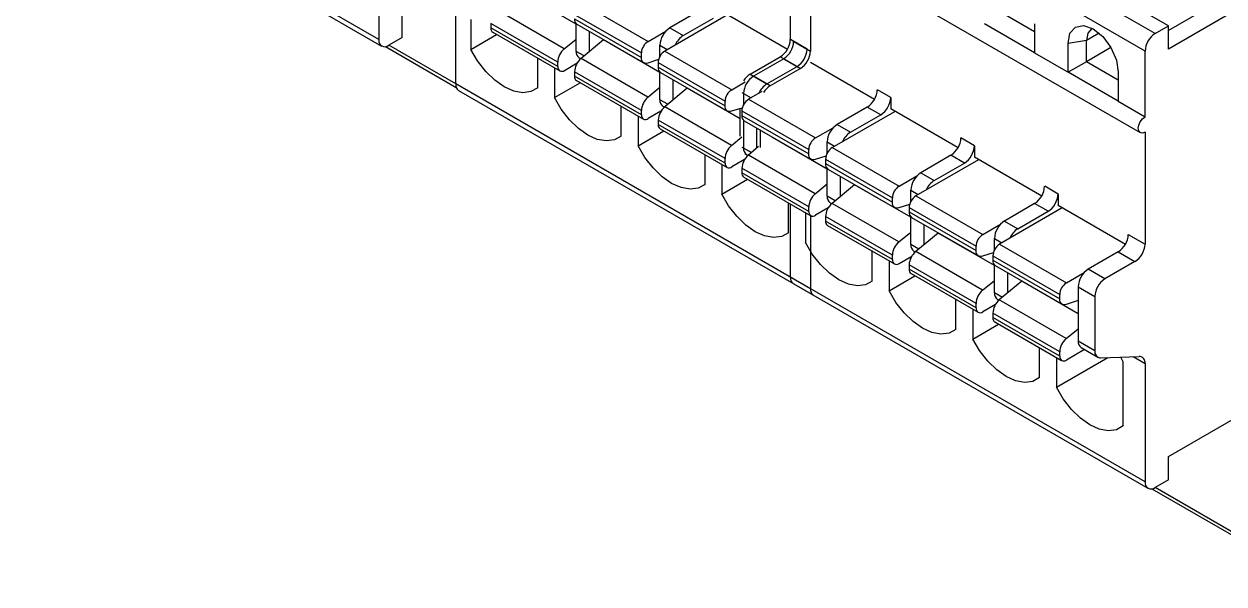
# Model space of a CAD drawing. Header units: millimetres. Extents: x 12 to 584, y 10 to 401.
# Drawn here: x 402.02 to 418.92, y 138.23 to 146.12 of the extents above; entities that cross this region are included whole.
import ezdxf

# ---------------------------------------------------------------- set-up
doc = ezdxf.new("R2010")
doc.units = ezdxf.units.MM
doc.header["$LTSCALE"] = 2

msp = doc.modelspace()

# ---------------------------------------------------------------- linework, layer by layer
for p, q in [((407.015, 145.901), (402.018, 148.786)), ((417.951, 145.984), (412.954, 148.868)), ((402.059, 148.694), (407.056, 145.809)), ((417.81, 145.739), (412.813, 148.623)), ((422.759, 148.433), (418.14, 145.766)), ((421.159, 147.772), (418.14, 146.028)), ((407.015, 147.566), (407.015, 145.901)), ((412.746, 147.474), (417.743, 144.589)), ((412.813, 145.902), (412.813, 147.435)), ((413.096, 147.272), (413.096, 145.738)), ((409.796, 146.118), (409.002, 146.576)), ((409.867, 146.419), (410.809, 145.874)), ((418.14, 146.093), (417.409, 146.514)), ((407.345, 145.928), (407.345, 146.255)), ((408.099, 145.275), (408.099, 146.305)), ((409.629, 145.769), (408.686, 146.313)), ((409.772, 146.255), (410.715, 145.711)), ((411.929, 146.249), (411.045, 145.738)), ((411.54, 146.31), (411.116, 146.065)), ((412.771, 145.762), (411.87, 146.283)), ((416.254, 146.009), (415.805, 146.268)), ((408.311, 146.183), (408.311, 145.762)), ((409.537, 145.583), (408.594, 146.127)), ((408.594, 146.127), (408.594, 146.065)), ((409.537, 145.52), (408.594, 146.065)), ((409.772, 146.193), (410.715, 145.649)), ((409.796, 145.733), (409.796, 146.125)), ((409.807, 146.117), (410.75, 145.572)), ((411.116, 146.065), (411.304, 145.956)), ((411.304, 145.956), (411.729, 146.201)), ((416.254, 145.711), (415.547, 146.12)), ((416.254, 146.12), (416.254, 145.711)), ((417.951, 145.984), (418.14, 146.093)), ((418.14, 145.766), (418.14, 146.093)), ((407.345, 145.928), (407.156, 145.819)), ((408.311, 145.762), (408.675, 145.972)), ((408.621, 146.004), (409.564, 145.459)), ((409.629, 145.769), (409.796, 145.908)), ((410.18, 145.896), (409.865, 145.633)), ((409.984, 145.733), (409.984, 146.014)), ((410.18, 145.896), (410.184, 145.899)), ((410.974, 145.437), (410.18, 145.896)), ((410.809, 145.874), (411.059, 146.019)), ((413.049, 145.765), (412.813, 145.902)), ((416.983, 145.887), (416.726, 145.847)), ((417.163, 145.991), (416.983, 145.887)), ((416.983, 145.588), (416.983, 145.887)), ((407.109, 145.801), (408.107, 145.225)), ((408.099, 145.275), (407.156, 145.819)), ((409.907, 145.669), (409.796, 145.733)), ((410.974, 145.661), (410.974, 145.82)), ((410.974, 145.82), (411.08, 145.759)), ((411.045, 145.738), (411.988, 145.194)), ((412.86, 145.874), (413.096, 145.738)), ((416.726, 145.439), (416.726, 145.847)), ((417.329, 145.788), (416.983, 145.588)), ((417.81, 144.813), (417.81, 145.739)), ((409.254, 145.218), (409.254, 145.639)), ((409.537, 145.52), (409.537, 145.583)), ((409.631, 145.466), (409.811, 145.57)), ((409.837, 145.641), (409.86, 145.629)), ((410.807, 145.089), (409.865, 145.633)), ((410.715, 145.649), (410.715, 145.711)), ((410.957, 145.617), (410.807, 145.569)), ((410.951, 145.575), (411.894, 145.031)), ((410.951, 145.575), (410.951, 145.513)), ((412.247, 145.412), (412.671, 145.657)), ((412.719, 145.629), (412.294, 145.384)), ((412.907, 145.521), (412.671, 145.657)), ((412.719, 145.629), (412.954, 145.493)), ((413.997, 145.055), (413.096, 145.575)), ((416.254, 145.711), (416.726, 145.439)), ((416.983, 145.588), (416.726, 145.439)), ((417.433, 145.328), (416.983, 145.588)), ((409.489, 145.502), (409.489, 145.082)), ((410.715, 144.902), (409.772, 145.447)), ((409.772, 145.447), (409.772, 145.384)), ((410.715, 144.84), (409.772, 145.384)), ((410.951, 145.513), (411.894, 144.968)), ((410.974, 145.053), (410.974, 145.444)), ((410.985, 145.436), (411.928, 144.892)), ((412.247, 145.412), (412.483, 145.276)), ((412.53, 145.248), (412.294, 145.384)), ((412.483, 145.276), (412.907, 145.521)), ((412.954, 145.493), (412.53, 145.248)), ((417.433, 145.031), (416.726, 145.439)), ((417.433, 145.439), (417.433, 145.031)), ((413.096, 142.39), (408.099, 145.275)), ((409.489, 145.082), (409.854, 145.292)), ((409.8, 145.323), (410.743, 144.779)), ((410.807, 145.089), (410.974, 145.228)), ((411.359, 145.215), (411.043, 144.953)), ((411.163, 145.052), (411.163, 145.334)), ((411.359, 145.215), (411.362, 145.219)), ((412.106, 144.784), (411.359, 145.215)), ((411.988, 145.194), (412.177, 145.303)), ((408.14, 145.184), (413.137, 142.299)), ((411.086, 144.988), (410.974, 145.053)), ((412.129, 145.153), (412.259, 145.078)), ((412.153, 145.14), (412.153, 144.98)), ((412.153, 145.14), (412.259, 145.078)), ((412.413, 145.167), (412.224, 145.058)), ((412.224, 145.058), (413.166, 144.514)), ((414.227, 145.085), (414.039, 145.194)), ((414.227, 145.085), (414.227, 144.922)), ((410.432, 144.537), (410.432, 144.958)), ((410.715, 144.84), (410.715, 144.902)), ((410.989, 144.89), (410.809, 144.786)), ((411.016, 144.961), (411.038, 144.948)), ((411.986, 144.408), (411.043, 144.953)), ((411.894, 144.968), (411.894, 145.031)), ((412.129, 144.935), (411.986, 144.889)), ((412.106, 144.541), (412.106, 144.927)), ((412.129, 144.895), (413.072, 144.35)), ((412.129, 144.895), (412.129, 144.832)), ((413.402, 144.378), (414.286, 144.888)), ((413.897, 144.949), (413.473, 144.704)), ((414.086, 144.84), (413.897, 144.949)), ((415.176, 144.374), (414.227, 144.922)), ((417.433, 145.031), (417.81, 144.813)), ((410.668, 144.822), (410.668, 144.401)), ((411.894, 144.222), (410.951, 144.766)), ((410.951, 144.766), (410.951, 144.704)), ((411.894, 144.16), (410.951, 144.704)), ((412.129, 144.832), (413.072, 144.288)), ((412.153, 144.764), (412.153, 144.372)), ((412.164, 144.756), (413.107, 144.212)), ((413.473, 144.704), (413.661, 144.595)), ((413.661, 144.595), (414.086, 144.84)), ((410.668, 144.401), (411.032, 144.612)), ((410.978, 144.643), (411.921, 144.099)), ((412.341, 144.372), (412.341, 144.653)), ((412.389, 144.626), (412.389, 144.378)), ((413.166, 144.514), (413.416, 144.658)), ((417.81, 144.596), (417.81, 143.017)), ((411.986, 144.408), (412.129, 144.528)), ((412.129, 144.386), (412.264, 144.308)), ((412.264, 144.308), (412.153, 144.372)), ((412.365, 144.392), (412.222, 144.272)), ((413.331, 144.076), (412.561, 144.521)), ((413.331, 144.3), (413.331, 144.459)), ((413.331, 144.459), (413.437, 144.398)), ((413.402, 144.378), (414.345, 143.833)), ((415.406, 144.405), (415.217, 144.514)), ((415.406, 144.405), (415.406, 144.242)), ((411.611, 143.857), (411.611, 144.278)), ((411.894, 144.16), (411.894, 144.222)), ((412.168, 144.209), (411.988, 144.105)), ((412.171, 144.294), (412.217, 144.268)), ((412.194, 144.281), (412.217, 144.268)), ((413.164, 143.728), (412.222, 144.272)), ((413.072, 144.288), (413.072, 144.35)), ((413.314, 144.256), (413.164, 144.208)), ((413.308, 144.214), (414.251, 143.67)), ((413.308, 144.214), (413.308, 144.152)), ((415.465, 144.207), (414.581, 143.697)), ((415.076, 144.269), (414.651, 144.024)), ((415.264, 144.16), (415.076, 144.269)), ((416.354, 143.694), (415.406, 144.242)), ((411.846, 144.142), (411.846, 143.721)), ((413.072, 143.542), (412.129, 144.086)), ((412.129, 144.086), (412.129, 144.024)), ((413.308, 144.152), (414.251, 143.608)), ((413.331, 143.692), (413.331, 144.084)), ((413.342, 144.076), (414.285, 143.531)), ((414.651, 144.024), (414.84, 143.915)), ((414.84, 143.915), (415.264, 144.16)), ((411.846, 143.721), (412.211, 143.931)), ((413.072, 143.479), (412.129, 144.024)), ((412.157, 143.963), (413.1, 143.418)), ((413.164, 143.728), (413.331, 143.867)), ((413.716, 143.855), (413.4, 143.592)), ((413.52, 143.692), (413.52, 143.973)), ((413.716, 143.855), (413.719, 143.858)), ((414.51, 143.396), (413.716, 143.855)), ((414.345, 143.833), (414.595, 143.978)), ((413.443, 143.628), (413.331, 143.692)), ((414.51, 143.62), (414.51, 143.779)), ((414.51, 143.779), (414.616, 143.718)), ((414.581, 143.697), (415.523, 143.153)), ((416.584, 143.724), (416.396, 143.833)), ((416.584, 143.724), (416.584, 143.561)), ((412.789, 143.177), (412.789, 143.598)), ((412.813, 142.554), (412.813, 143.584)), ((413.072, 143.479), (413.072, 143.542)), ((413.347, 143.529), (413.166, 143.425)), ((413.373, 143.6), (413.395, 143.588)), ((414.343, 143.048), (413.4, 143.592)), ((414.251, 143.608), (414.251, 143.67)), ((414.492, 143.576), (414.343, 143.528)), ((414.486, 143.534), (415.429, 142.99)), ((414.486, 143.534), (414.486, 143.471)), ((416.643, 143.527), (415.759, 143.017)), ((416.254, 143.588), (415.83, 143.343)), ((416.443, 143.48), (416.254, 143.588)), ((417.533, 143.014), (416.584, 143.561)), ((413.025, 143.461), (413.025, 143.041)), ((413.096, 143.421), (413.096, 142.39)), ((414.251, 142.861), (413.308, 143.406)), ((413.308, 143.406), (413.308, 143.343)), ((414.486, 143.471), (415.429, 142.927)), ((414.51, 143.012), (414.51, 143.403)), ((414.521, 143.395), (415.464, 142.851)), ((416.018, 143.235), (416.443, 143.48)), ((414.251, 142.799), (413.308, 143.343)), ((413.335, 143.282), (414.278, 142.738)), ((414.343, 143.048), (414.51, 143.187)), ((414.698, 143.011), (414.698, 143.293)), ((415.523, 143.153), (415.773, 143.297)), ((415.83, 143.343), (416.018, 143.235)), ((414.621, 142.947), (414.51, 143.012)), ((414.894, 143.174), (414.579, 142.912)), ((414.894, 143.174), (414.898, 143.178)), ((415.688, 142.716), (414.894, 143.174)), ((415.688, 142.939), (415.688, 143.099)), ((415.688, 143.099), (415.794, 143.037)), ((415.759, 143.017), (416.702, 142.473)), ((417.574, 143.153), (417.81, 143.017)), ((413.968, 142.496), (413.968, 142.917)), ((414.251, 142.799), (414.251, 142.861)), ((414.345, 142.745), (414.525, 142.849)), ((414.551, 142.92), (414.574, 142.907)), ((415.521, 142.367), (414.579, 142.912)), ((415.429, 142.927), (415.429, 142.99)), ((415.671, 142.896), (415.521, 142.848)), ((415.665, 142.854), (416.608, 142.309)), ((415.665, 142.854), (415.665, 142.791)), ((417.433, 142.908), (417.008, 142.663)), ((417.433, 142.908), (417.668, 142.772)), ((414.203, 142.781), (414.203, 142.36)), ((415.429, 142.181), (414.486, 142.725)), ((414.486, 142.725), (414.486, 142.663)), ((415.665, 142.791), (416.608, 142.247)), ((415.688, 142.331), (415.688, 142.723)), ((415.699, 142.715), (416.642, 142.171)), ((417.668, 142.772), (417.244, 142.527)), ((417.81, 139.669), (412.813, 142.554)), ((414.203, 142.36), (414.568, 142.571)), ((415.429, 142.119), (414.486, 142.663)), ((414.514, 142.602), (415.457, 142.058)), ((415.521, 142.367), (415.688, 142.506)), ((415.877, 142.331), (415.877, 142.612)), ((416.702, 142.473), (416.952, 142.617)), ((417.244, 142.527), (417.008, 142.663)), ((412.854, 142.462), (417.851, 139.578)), ((416.073, 142.494), (415.757, 142.231)), ((416.073, 142.494), (416.076, 142.497)), ((416.867, 142.035), (416.073, 142.494)), ((416.867, 142.418), (417.103, 142.282)), ((416.867, 142.418), (416.867, 141.651)), ((415.146, 141.816), (415.146, 142.237)), ((415.429, 142.119), (415.429, 142.181)), ((415.704, 142.168), (415.523, 142.064)), ((415.8, 142.267), (415.688, 142.331)), ((415.73, 142.24), (415.752, 142.227)), ((416.7, 141.687), (415.757, 142.231)), ((416.608, 142.247), (416.608, 142.309)), ((416.867, 142.221), (416.7, 142.167)), ((417.103, 142.282), (417.103, 141.515)), ((415.382, 142.101), (415.382, 141.68)), ((416.608, 141.501), (415.665, 142.045)), ((415.665, 142.045), (415.665, 141.983)), ((415.382, 141.68), (415.747, 141.89)), ((416.608, 141.438), (415.665, 141.983)), ((415.692, 141.922), (416.635, 141.377)), ((416.7, 141.687), (416.867, 141.826)), ((416.325, 141.136), (416.325, 141.557)), ((416.608, 141.438), (416.608, 141.501)), ((416.957, 141.531), (416.702, 141.384)), ((417.103, 141.515), (416.867, 141.651)), ((416.908, 141.559), (417.144, 141.423)), ((416.561, 141.42), (416.561, 141)), ((416.561, 141), (417.285, 141.418)), ((417.184, 141.414), (417.728, 141.435)), ((417.503, 141.36), (417.474, 141.414)), ((417.503, 140.455), (417.503, 141.36)), ((417.641, 141.432), (417.81, 141.334)), ((417.81, 141.334), (417.81, 139.669)), ((418.14, 140.023), (419.295, 140.69)), ((418.14, 139.696), (418.14, 140.023)), ((418.14, 139.696), (417.951, 139.587)), ((417.904, 139.57), (452.167, 119.79)), ((452.14, 119.851), (417.951, 139.587))]:
    msp.add_line(p, q)
at = {"flags": 128}
for points in [[(416.726, 145.847), (416.752, 145.988), (416.829, 146.076), (416.944, 146.099), (417.079, 146.052), (417.214, 145.942), (417.329, 145.788), (417.406, 145.611), (417.433, 145.439)], [(417.066, 146.059), (417.059, 146.055), (417.003, 145.991), (416.983, 145.887)], [(409.254, 145.218), (409.157, 145.166), (409.043, 145.151), (408.916, 145.174), (408.782, 145.234), (408.649, 145.328), (408.522, 145.452), (408.407, 145.599), (408.311, 145.762)], [(410.807, 145.569), (410.788, 145.565), (410.771, 145.565), (410.755, 145.57), (410.741, 145.578), (410.73, 145.591), (410.722, 145.607), (410.717, 145.627), (410.715, 145.649)], [(410.432, 144.537), (410.336, 144.485), (410.221, 144.471), (410.094, 144.494), (409.961, 144.554), (409.827, 144.648), (409.7, 144.771), (409.586, 144.918), (409.489, 145.082)], [(411.986, 144.889), (411.967, 144.885), (411.949, 144.885), (411.933, 144.889), (411.92, 144.898), (411.908, 144.911), (411.9, 144.927), (411.895, 144.946), (411.894, 144.968)], [(417.81, 144.596), (417.774, 144.583), (417.743, 144.589), (417.723, 144.612), (417.715, 144.65), (417.723, 144.696), (417.743, 144.743), (417.774, 144.784), (417.81, 144.813)], [(411.611, 143.857), (411.514, 143.805), (411.4, 143.79), (411.273, 143.814), (411.139, 143.874), (411.006, 143.968), (410.879, 144.091), (410.764, 144.238), (410.668, 144.401)], [(413.164, 144.208), (413.145, 144.204), (413.128, 144.204), (413.112, 144.209), (413.098, 144.218), (413.087, 144.23), (413.079, 144.247), (413.074, 144.266), (413.072, 144.288)], [(412.789, 143.177), (412.693, 143.125), (412.578, 143.11), (412.451, 143.133), (412.318, 143.193), (412.184, 143.287), (412.058, 143.411), (411.943, 143.558), (411.846, 143.721)], [(414.343, 143.528), (414.324, 143.524), (414.306, 143.524), (414.29, 143.529), (414.277, 143.537), (414.265, 143.55), (414.257, 143.566), (414.252, 143.586), (414.251, 143.608)], [(413.968, 142.496), (413.871, 142.444), (413.757, 142.43), (413.63, 142.453), (413.496, 142.513), (413.363, 142.607), (413.236, 142.73), (413.122, 142.877), (413.025, 143.041)], [(415.521, 142.848), (415.502, 142.844), (415.485, 142.844), (415.469, 142.848), (415.455, 142.857), (415.444, 142.87), (415.436, 142.886), (415.431, 142.905), (415.429, 142.927)], [(415.146, 141.816), (415.05, 141.764), (414.935, 141.749), (414.808, 141.773), (414.675, 141.833), (414.542, 141.927), (414.415, 142.05), (414.3, 142.197), (414.203, 142.36)], [(416.7, 142.167), (416.681, 142.163), (416.663, 142.163), (416.647, 142.168), (416.634, 142.177), (416.622, 142.189), (416.614, 142.206), (416.609, 142.225), (416.608, 142.247)], [(416.325, 141.136), (416.228, 141.084), (416.114, 141.069), (415.987, 141.092), (415.853, 141.152), (415.72, 141.246), (415.593, 141.37), (415.479, 141.517), (415.382, 141.68)], [(417.503, 140.455), (417.407, 140.403), (417.292, 140.389), (417.165, 140.412), (417.032, 140.472), (416.899, 140.566), (416.772, 140.689), (416.657, 140.836), (416.561, 141)]]:
    msp.add_lwpolyline(points, dxfattribs=at)
for centre, radius, start, end in [((408.657, 146.057), 0.0639, 172.7442, 235.9436), ((409.854, 146.184), 0.0821, 173.6551, 235.0327), ((411.281, 145.806), 0.307, 122.6055, 177.3945), ((407.101, 145.887), 0.0873, 170.786, 309.2033), ((411.464, 145.703), 0.299, 122.2956, 156.6462), ((412.506, 145.916), 0.307, 302.6055, 357.3945), ((418.117, 145.725), 0.307, 122.6055, 177.3945), ((409.797, 145.569), 0.261, 130.1665, 177.0698), ((409.895, 145.723), 0.0998, 174.1099, 234.5779), ((410.92, 145.702), 0.205, 122.6055, 177.3945), ((411.155, 145.566), 0.205, 122.6055, 177.3945), ((412.553, 145.888), 0.307, 302.6055, 357.3945), ((412.742, 145.779), 0.307, 302.6055, 357.3945), ((412.789, 145.752), 0.307, 302.6055, 357.3945), ((410.033, 145.433), 0.261, 130.1665, 177.0698), ((409.594, 145.511), 0.0582, 170.786, 309.2033), ((409.836, 145.376), 0.0639, 172.7442, 235.9436), ((411.032, 145.503), 0.0821, 173.6551, 235.0327), ((412.46, 145.126), 0.307, 122.6055, 177.3945), ((412.398, 145.17), 0.285, 121.8692, 148.913), ((408.197, 145.264), 0.0986, 173.7012, 234.9867), ((412.643, 145.023), 0.299, 122.2956, 156.6462), ((412.68, 145.007), 0.285, 121.8692, 148.913), ((410.976, 144.889), 0.261, 130.1665, 177.0698), ((411.074, 145.042), 0.0998, 174.1099, 234.5779), ((412.098, 145.021), 0.205, 122.6055, 177.3945), ((412.334, 144.885), 0.205, 122.6055, 177.3945), ((413.731, 145.208), 0.307, 302.6055, 357.3945), ((413.92, 145.099), 0.307, 302.6055, 357.3945), ((411.212, 144.753), 0.261, 130.1665, 177.0698), ((410.773, 144.831), 0.0582, 170.786, 309.2033), ((411.014, 144.696), 0.0639, 172.7442, 235.9436), ((412.211, 144.823), 0.0821, 173.6551, 235.0327), ((413.638, 144.445), 0.307, 122.6055, 177.3945), ((413.821, 144.342), 0.299, 122.2956, 156.6462), ((412.154, 144.209), 0.261, 130.1665, 177.0698), ((412.252, 144.362), 0.0998, 174.1099, 234.5779), ((413.277, 144.341), 0.205, 122.6055, 177.3945), ((413.513, 144.205), 0.205, 122.6055, 177.3945), ((414.91, 144.528), 0.307, 302.6055, 357.3945), ((415.099, 144.419), 0.307, 302.6055, 357.3945), ((412.39, 144.073), 0.261, 130.1665, 177.0698), ((411.951, 144.15), 0.0582, 170.786, 309.2033), ((413.389, 144.143), 0.0821, 173.6551, 235.0327), ((414.817, 143.765), 0.307, 122.6055, 177.3945), ((412.193, 144.016), 0.0639, 172.7442, 235.9436), ((415, 143.662), 0.299, 122.2956, 156.6462), ((413.333, 143.528), 0.261, 130.1665, 177.0698), ((413.431, 143.682), 0.0998, 174.1099, 234.5779), ((414.455, 143.661), 0.205, 122.6055, 177.3945), ((414.691, 143.525), 0.205, 122.6055, 177.3945), ((416.088, 143.847), 0.307, 302.6055, 357.3945), ((416.277, 143.738), 0.307, 302.6055, 357.3945), ((413.569, 143.392), 0.261, 130.1665, 177.0698), ((413.13, 143.47), 0.0582, 170.786, 309.2033), ((414.568, 143.462), 0.0821, 173.6551, 235.0327), ((413.371, 143.335), 0.0639, 172.7442, 235.9436), ((415.995, 143.085), 0.307, 122.6055, 177.3945), ((416.178, 142.982), 0.299, 122.2956, 156.6462), ((414.511, 142.848), 0.261, 130.1665, 177.0698), ((414.609, 143.001), 0.0998, 174.1099, 234.5779), ((415.634, 142.98), 0.205, 122.6055, 177.3945), ((415.87, 142.844), 0.205, 122.6055, 177.3945), ((417.267, 143.167), 0.307, 302.6055, 357.3945), ((417.503, 143.031), 0.307, 302.6055, 357.3945), ((414.747, 142.712), 0.261, 130.1665, 177.0698), ((414.308, 142.79), 0.0582, 170.786, 309.2033), ((415.746, 142.782), 0.0821, 173.6551, 235.0327), ((412.911, 142.543), 0.0986, 173.7012, 234.9867), ((414.55, 142.655), 0.0639, 172.7442, 235.9436), ((417.174, 142.404), 0.307, 122.6055, 177.3945), ((417.41, 142.268), 0.307, 122.6055, 177.3945), ((413.194, 142.38), 0.0986, 173.7012, 234.9867), ((415.69, 142.168), 0.261, 130.1665, 177.0698), ((416.812, 142.3), 0.205, 122.6055, 177.3945), ((415.926, 142.032), 0.261, 130.1665, 177.0698), ((415.788, 142.321), 0.0998, 174.1099, 234.5779), ((415.487, 142.109), 0.0582, 170.786, 309.2033), ((415.728, 141.975), 0.0639, 172.7442, 235.9436), ((416.868, 141.487), 0.261, 130.1665, 177.0698), ((416.966, 141.641), 0.0998, 174.1099, 234.5779), ((417.187, 141.5), 0.0858, 169.8407, 268.1398), ((416.665, 141.429), 0.0582, 170.786, 309.2033), ((417.725, 141.349), 0.0858, 349.8407, 88.1398), ((417.896, 139.655), 0.0873, 170.786, 309.2033)]:
    msp.add_arc(centre, radius, start, end)

doc.saveas('drawing.dxf')
